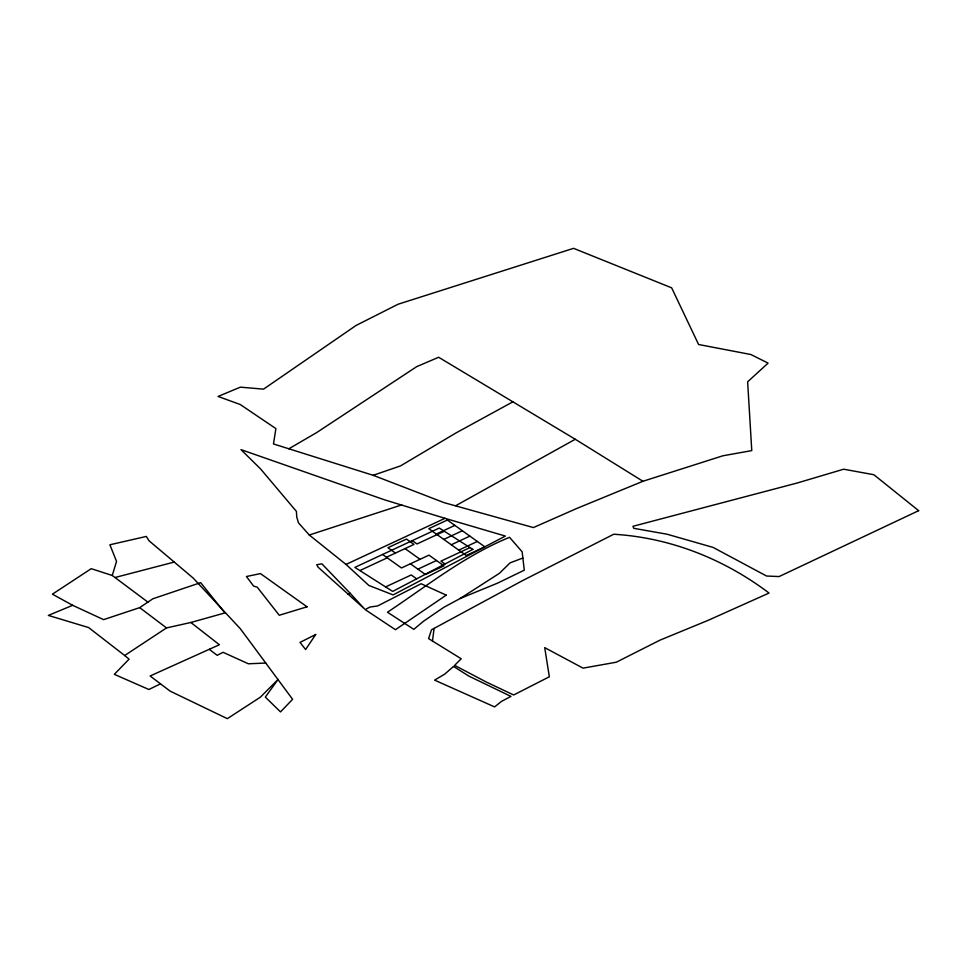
<?xml version="1.0" encoding="UTF-8"?>
<svg xmlns="http://www.w3.org/2000/svg" width="967" height="967" viewBox="0 0 967 967"><rect width="100%" height="100%" fill="white"/><g stroke="black" fill="none" stroke-linecap="round" stroke-linejoin="round"><path stroke-width="1.45" d="M432.467 641L434.11 628.381L521.624 581.107L613.743 534.231L615.725 534.376C671.461 538.123 724.621 559.458 769.043 593.049L708.146 620.331L659.917 640.178L616.293 662.214L583.028 668.137L544.723 647.636L549.329 676.779L513.67 694.971L486.268 682.025L454.623 665.344L461.211 658.781L428.586 638.607L431.524 629.771L434.11 628.381M148.217 602.356L112.269 575.486L116.536 561.392L109.9 544.772L146.331 536.431L149.015 540.758L193.267 578.145L240.396 628.804L292.602 699.298L280.515 711.905L265.333 697.098L278.145 679.366L260.365 697.183L227.33 718.662L170.168 691.151L150.127 675.981L219.388 644.747L190.85 622.482L166.517 627.921L124.67 655.517L88.626 627.559L48.35 615.423L72.646 605.306L103.602 619.642L139.695 607.627L152.895 598.766L200.689 582.642L224.864 612.945L190.85 622.482M460.207 598.476L497.848 583.016L524.283 570.179L522.156 551.831L509.561 537.314C465.018 555.493 427.221 585.797 387.489 612.232L413.816 629.348L423.341 621.358L443.853 607.3L460.207 598.476L499.419 573.31L510.056 562.879L522.869 558.019M288.831 448.797L316.56 432.648L416.704 366.638L438.655 357.27L575.268 439.26L642.946 481.276L722.857 455.795L751.77 450.598L747.636 381.808L768.088 363.133L750.9 354.526L698.597 344.506L671.654 287.84L573.564 248.338L398.15 304.206L356.122 325.42L263.544 389.145L240.396 387.151L218.071 396.446L240.275 404.532L275.897 428.599L273.468 443.95L373.165 475.305L444.167 502.671L533.409 527.571L576.61 508.533L642.946 481.276M455.771 505.668L575.268 439.26M513.03 401.752L456.219 432.817L400.568 465.876L373.165 475.305M160.522 683.862L148.87 689.495L114.311 674.337L129.082 659.143L124.67 655.517M346.005 564.426L444.989 518.324L505.354 536.069L393.11 594.91L368.838 585.446L346.005 564.426L309.283 535.017L298.44 522.809L296.76 516.982L296.41 511.41L260.534 468.886L240.976 449.619L384.588 499.842L444.989 518.324M386.474 557.246L413.997 544.421L406.503 539.066L387.936 547.709L395.43 553.076M436.286 534.038L454.865 525.395M359.881 570.566L387.259 557.814M444.3 531.246L416.97 543.962L412.305 540.626M443.78 539.405L462.347 530.75M451.275 544.759L469.841 536.117M417.901 569.164L436.48 560.509M458.769 550.126L477.335 541.472M385.591 586.909L411.229 574.966L416.656 578.846M470.01 547.588L440.952 561.126L444.977 564.003M309.283 535.017L401.788 504.883M347.999 594.149L350.32 593.436L364.317 608.702L318.155 567.254L316.729 564.752L321.854 563.809L350.32 593.436M115.351 577.42L174.181 562.081M265.768 663.048L248.362 663.785L223.051 652.302L217.164 655.324L209.295 649.328M112.269 575.486L91.236 568.681L52.411 594.173L72.646 605.306M405.04 548.591L420.029 559.313M410.407 563.797L425.395 574.519L443.974 565.864L428.985 555.143L401.45 567.967L382.594 554.466M139.695 607.627L166.517 627.921M315.701 634.497L305.62 649.534L300.012 642.402L315.701 634.497M453.535 666.432L444.627 674.204L434.57 680.127L494.62 706.913L501.45 701.413L510.963 696.397L468.922 676.138L453.535 666.432M446.234 595.128L395.443 629.71L365.127 609.585L369.986 607.034L377.626 605.946L421.128 583.742L446.234 595.128M472.839 549.389L392.675 591.417L354.865 567.387L439.284 528.055L472.839 549.389M918.65 510.673L779.112 576.562L766.577 576.03L713.114 547.419L667.109 534.231L633.723 528.308L632.974 526.29L797.074 483.041L843.671 469.2L873.854 474.724L918.65 510.673M447.37 520.028L428.792 528.683L466.251 555.481L484.83 546.838L447.37 520.028M307.047 606.805L279.245 615.266L257.198 587.138L253.644 586.135L246.44 576.513L260.461 573.6L307.047 606.805"/></g></svg>
